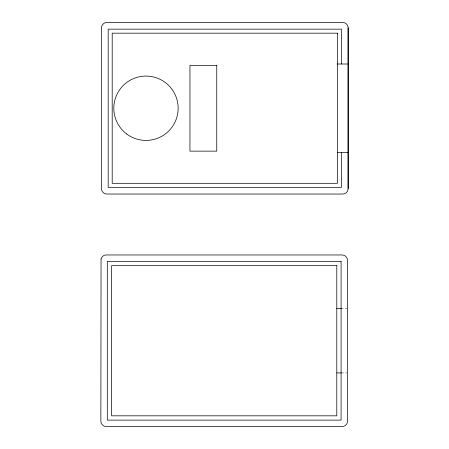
<?xml version="1.0" encoding="UTF-8"?>
<svg xmlns="http://www.w3.org/2000/svg" width="449" height="449" viewBox="0 0 449 449"><rect width="100%" height="100%" fill="white"/><g stroke="black" fill="none" stroke-linecap="round" stroke-linejoin="round"><path stroke-width="0.34" stroke-dasharray="2.25 1.68" d="M341.088 308.586L346.881 308.586M341.493 372.928L346.881 372.928"/><path stroke-width="0.67" d="M348.132 188.675L348.132 27.81C348.149 24.942 345.64 22.433 342.772 22.45L106.84 22.45C103.972 22.433 101.457 24.942 101.48 27.81L101.48 188.675C101.457 191.543 103.972 194.052 106.84 194.035L342.772 194.035C345.64 194.052 348.149 191.543 348.132 188.675L348.132 27.81M337.407 64.005L348.082 64.005M337.407 152.48L348.082 152.48M336.801 308.586L341.493 308.586M336.801 372.928L341.493 372.928M341.431 64.005L341.431 29.151L108.181 29.151L108.181 187.334L341.431 187.334L341.431 152.48M101.053 258.938L100.868 421.19C100.851 424.058 103.36 426.567 106.228 426.55L342.16 426.55C345.028 426.567 347.543 424.058 347.52 421.19L347.52 260.325C347.543 257.457 345.028 254.948 342.16 254.965L106.228 254.965C103.859 254.976 101.676 256.654 101.053 258.938M337.407 33.175L112.199 33.175L112.199 183.31L337.407 183.31L337.407 33.175M216.76 65.346L189.949 65.346L189.949 151.139L216.76 151.139L216.76 65.346M341.088 261.397L107.3 261.397L107.3 420.118L341.088 420.118L341.088 261.397M336.801 265.69L111.593 265.69L111.593 415.825L336.801 415.825L336.801 265.69M126.68 133.982A32.171 32.171 0 0 0 177.922 112.087A32.171 32.171 0 0 0 133.342 78.659A32.171 32.171 0 0 0 126.68 133.982"/></g></svg>
